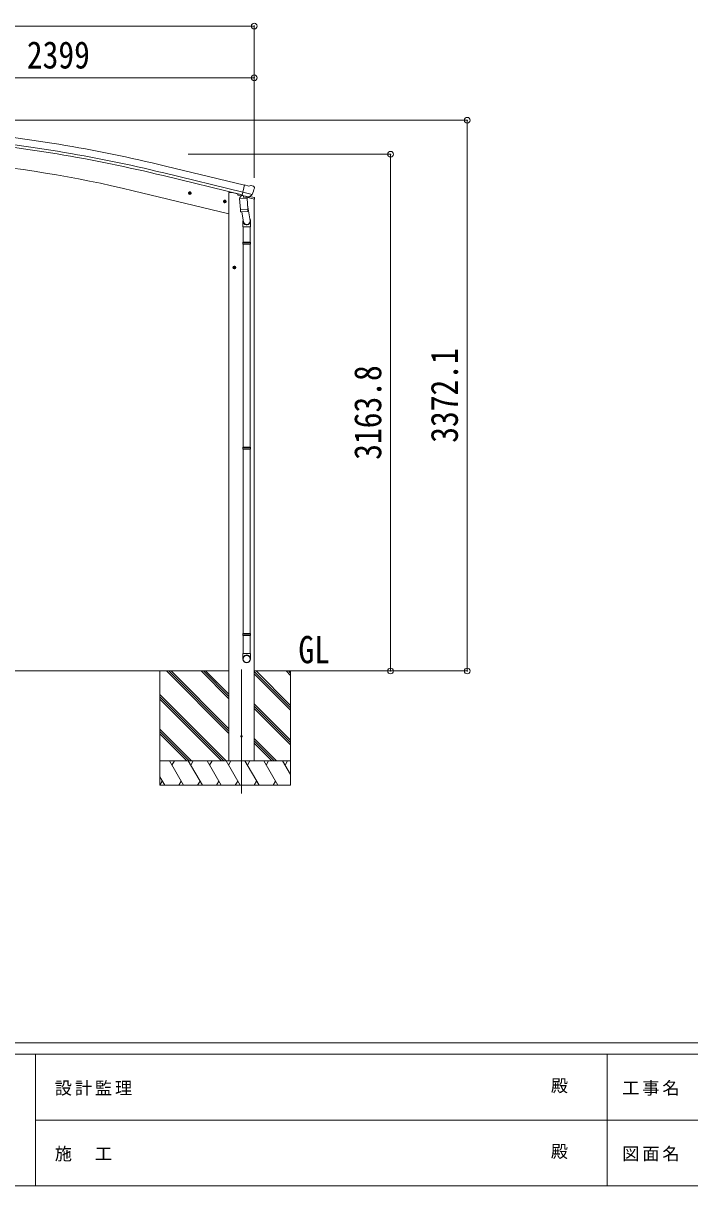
# Model space of a CAD drawing. Units: millimetres at full size. Extents: x -9783 to 9892, y -6828 to 6752.
# Drawn here: x -4044 to 36, y -6828 to 289 of the extents above; entities that cross this region are included whole.
import ezdxf
from ezdxf.enums import TextEntityAlignment as Align

# ---------------------------------------------------------------- set-up
doc = ezdxf.new("R2010")
doc.units = ezdxf.units.MM
doc.header["$LTSCALE"] = 35
doc.header["$PDMODE"] = 32
doc.header["$PDSIZE"] = 35
for name, color, linetype, lineweight in [('0-0_0', 7, 'Continuous', 9), ('0-1_本体', 4, 'Continuous', 9), ('0-2_部品', 7, 'Continuous', 9), ('0-8_PARTS2', 2, 'Continuous', 9), ('0-A_寸法', 6, 'Continuous', 9), ('F-0_240', 7, 'Continuous', 9)]:
    doc.layers.add(name, color=color, linetype=linetype, lineweight=lineweight)
doc.styles.add('ＭＳ ゴシック', font='')
doc.styles.get('ＭＳ ゴシック').set_extended_font_data('MS Gothic')

msp = doc.modelspace()

# ---------------------------------------------------------------- linework, layer by layer
at = {"layer": '0-0_0', "color": 6}
for p, q in [((-1326.08, -3676.53), (-1326.08, -304.43)), ((-1795.09, -512.73), (-1795.09, -3676.53))]:
    msp.add_line(p, q, dxfattribs=at)
at = {"layer": '0-0_0'}
for p, q in [((-2785.6, -3676.53), (-5107.69, -3676.53)), ((-3207.85, -3676.53), (-3207.85, -4376.53)), ((-2785.6, -4058.79), (-3167.86, -3676.53)), ((-2785.6, -4044.64), (-3153.72, -3676.53)), ((-2785.6, -4030.5), (-3139.58, -3676.53)), ((-2785.6, -3846.66), (-2955.73, -3676.53)), ((-2785.6, -3832.51), (-2941.59, -3676.53)), ((-2785.6, -3818.37), (-2927.45, -3676.53)), ((-2033.76, -3676.53), (-2630.1, -3676.53)), ((-2407.85, -3901.9), (-2630.1, -3679.65)), ((-2407.85, -3916.04), (-2630.1, -3693.79)), ((-2407.85, -3887.75), (-2619.08, -3676.53)), ((-2407.85, -3703.91), (-2435.23, -3676.53)), ((-2407.85, -3689.77), (-2421.09, -3676.53)), ((-2407.85, -3676.53), (-2407.85, -4376.53)), ((-2801.71, -4226.53), (-3207.85, -3820.39)), ((-2815.85, -4226.53), (-3207.85, -3834.53)), ((-2829.99, -4226.53), (-3207.85, -3848.67)), ((-2407.85, -4099.88), (-2630.1, -3877.64)), ((-2407.85, -4114.03), (-2630.1, -3891.78)), ((-2407.85, -4128.17), (-2630.1, -3905.92)), ((-3013.84, -4226.53), (-3207.85, -4032.52)), ((-3027.98, -4226.53), (-3207.85, -4046.66)), ((-3042.13, -4226.53), (-3207.85, -4060.8)), ((-2493.34, -4226.53), (-2630.1, -4089.77)), ((-2507.48, -4226.53), (-2630.1, -4103.91)), ((-2521.63, -4226.53), (-2630.1, -4118.05)), ((-3207.85, -4226.53), (-2407.85, -4226.53)), ((-3062.47, -4376.53), (-3149.07, -4226.53)), ((-3134.07, -4252.51), (-3119.07, -4226.53)), ((-2947, -4376.53), (-3033.6, -4226.53)), ((-3003.6, -4226.53), (-3018.6, -4252.51)), ((-2831.53, -4376.53), (-2918.13, -4226.53)), ((-2903.13, -4252.51), (-2888.13, -4226.53)), ((-2716.06, -4376.53), (-2802.66, -4226.53)), ((-2787.66, -4252.51), (-2772.66, -4226.52)), ((-2600.59, -4376.53), (-2687.19, -4226.53)), ((-2672.19, -4252.51), (-2657.19, -4226.53)), ((-2485.12, -4376.52), (-2571.72, -4226.53)), ((-2556.72, -4252.51), (-2541.72, -4226.53)), ((-2407.85, -4310.36), (-2456.25, -4226.52)), ((-2441.25, -4252.51), (-2426.25, -4226.52)), ((-3177.94, -4376.53), (-3207.85, -4324.72)), ((-3192.94, -4350.55), (-3207.93, -4376.53)), ((-2407.85, -4376.53), (-3207.85, -4376.53)), ((-3077.47, -4350.55), (-3092.46, -4376.53)), ((-2961.99, -4350.55), (-2976.99, -4376.53)), ((-2846.52, -4350.55), (-2861.52, -4376.53)), ((-2731.06, -4350.55), (-2746.05, -4376.53)), ((-2615.59, -4350.54), (-2630.59, -4376.53)), ((-2500.11, -4350.55), (-2515.11, -4376.52))]:
    msp.add_line(p, q, dxfattribs=at)
at = {"layer": '0-1_本体'}
for p, q in [((-3183.2, -627.35), (-2700.18, -744.85)), ((-2690.12, -702.93), (-3172.97, -585.36)), ((-2704.13, -761.28), (-3187.17, -643.66)), ((-2785.6, -876.53), (-3371.27, -735.92)), ((-2786.1, -746.53), (-2765.6, -746.53)), ((-2786.1, -746.53), (-2786.1, -4226.53)), ((-2765.6, -746.53), (-2732.09, -754.57)), ((-2630.1, -786.23), (-2630.1, -4226.53))]:
    msp.add_line(p, q, dxfattribs=at)
for centre, radius, start, end in [((-5303.68, -9335.1), 8945.44, 76.31388, 84.81388), ((-5303.68, -9335.1), 8962.23, 76.31388, 84.81388), ((-5303.68, -9335.1), 9005.44, 76.31388, 84.81388), ((-5097.62, -7928.11), 7396.48, 76.50259, 84.99741)]:
    msp.add_arc(centre, radius, start, end, dxfattribs=at)
at = {"layer": '0-2_部品'}
for p, q in [((-2663.72, -707.2), (-2689.65, -700.97)), ((-2663.72, -707.2), (-2650.46, -704.5)), ((-2635.98, -707.69), (-2649.16, -704.52)), ((-2632.88, -709.94), (-2629.03, -716.23)), ((-3014.33, -752.71), (-3033.78, -748.04)), ((-3031.35, -748.62), (-3026.19, -743.18)), ((-3029.22, -755.82), (-3031.35, -748.62)), ((-3026.39, -760.1), (-3021.72, -740.65)), ((-3026.19, -743.18), (-3018.89, -744.93)), ((-3018.89, -744.93), (-3016.76, -752.13)), ((-2732.09, -754.49), (-2732.09, -757.8)), ((-2709.37, -767.2), (-2728.26, -762.67)), ((-2719.79, -784.38), (-2674.1, -781.18)), ((-2705.38, -762.61), (-2718.69, -777.92)), ((-2718.69, -777.92), (-2718.25, -784.27)), ((-2704.43, -762.54), (-2705.38, -762.61)), ((-2701.35, -765.01), (-2702.88, -764.65)), ((-2664.64, -773.82), (-2701.35, -765.01)), ((-2642.72, -758.82), (-2700.22, -745.01)), ((-2695.4, -766.84), (-2694.38, -781.44)), ((-2667.19, -775.83), (-2693, -782.27)), ((-2675.88, -778), (-2675.65, -781.29)), ((-2674.1, -781.18), (-2669.43, -848.02)), ((-2627.54, -786.85), (-2670.24, -776.59)), ((-2662.28, -774.3), (-2669.8, -772.49)), ((-2666.48, -774.05), (-2666.43, -774.79)), ((-2663.12, -774.19), (-2664.64, -773.82)), ((-2659.57, -773.73), (-2643.19, -759.24)), ((-2656.04, -770.75), (-2629.84, -777.04)), ((-2628.66, -718.51), (-2628.94, -719.66)), ((-2627.54, -779.96), (-2627.54, -786.85)), ((-2800.41, -804.07), (-2819.86, -799.4)), ((-2817.43, -799.98), (-2812.27, -794.54)), ((-2815.3, -807.18), (-2817.43, -799.98)), ((-2812.47, -811.46), (-2807.8, -792.01)), ((-2812.27, -794.54), (-2804.97, -796.29)), ((-2804.97, -796.29), (-2802.84, -803.48)), ((-2715.12, -851.21), (-2719.79, -784.38)), ((-2715.12, -851.21), (-2669.43, -848.02)), ((-2715.11, -851.21), (-2714.22, -863.91)), ((-2671.16, -823.25), (-2655.25, -919.42)), ((-2668.57, -860.48), (-2669.44, -848.02)), ((-2670.41, -862.62), (-2712.11, -865.54)), ((-2706.68, -865.16), (-2695.95, -928.74)), ((-2699.1, -921.93), (-2699.1, -956.58)), ((-2668.97, -861.84), (-2668.97, -861.84)), ((-2653.1, -956.58), (-2653.1, -922.23)), ((-2699.1, -956.58), (-2653.1, -956.58)), ((-2697.1, -956.58), (-2697.1, -1050.58)), ((-2655.1, -956.58), (-2655.1, -1050.58)), ((-2699.1, -1052.58), (-2698.1, -1050.58)), ((-2699.1, -1052.58), (-2653.1, -1052.58)), ((-2699.1, -1052.58), (-2699.1, -1060.58)), ((-2699.1, -1060.58), (-2653.1, -1060.58)), ((-2699.1, -1060.58), (-2698.1, -1062.58)), ((-2698.1, -1050.58), (-2654.1, -1050.58)), ((-2698.1, -1062.58), (-2654.1, -1062.58)), ((-2697.1, -1062.58), (-2697.1, -2306.77)), ((-2655.1, -1062.58), (-2655.1, -2306.77)), ((-2653.1, -1052.58), (-2654.1, -1050.58)), ((-2761.6, -1206.65), (-2741.6, -1206.65)), ((-2758.1, -1202.89), (-2751.6, -1199.14)), ((-2751.6, -1216.65), (-2751.6, -1196.65)), ((-2751.6, -1199.14), (-2745.1, -1202.89)), ((-2745.1, -1202.89), (-2745.1, -1210.4)), ((-2745.1, -1210.4), (-2751.6, -1214.15)), ((-2699.1, -2308.77), (-2698.1, -2306.77)), ((-2699.1, -2308.77), (-2653.1, -2308.77)), ((-2699.1, -2308.77), (-2699.1, -2316.77)), ((-2699.1, -2316.77), (-2653.1, -2316.77)), ((-2699.1, -2316.77), (-2698.1, -2318.77)), ((-2698.1, -2306.77), (-2654.1, -2306.77)), ((-2698.1, -2318.77), (-2654.1, -2318.77)), ((-2697.1, -2318.77), (-2697.1, -3446.96)), ((-2655.1, -2318.77), (-2655.1, -3446.96)), ((-2653.1, -2308.77), (-2654.1, -2306.77)), ((-2699.1, -3448.96), (-2698.1, -3446.96)), ((-2699.1, -3448.96), (-2653.1, -3448.96)), ((-2699.1, -3448.96), (-2699.1, -3456.96)), ((-2699.1, -3456.96), (-2653.1, -3456.96)), ((-2699.1, -3456.96), (-2698.1, -3458.96)), ((-2698.1, -3446.96), (-2654.1, -3446.96)), ((-2698.1, -3458.96), (-2654.1, -3458.96)), ((-2697.1, -3458.96), (-2697.1, -3568.96)), ((-2655.1, -3458.96), (-2655.1, -3568.96)), ((-2653.1, -3448.96), (-2654.1, -3446.96)), ((-2699.1, -3603.1), (-2699.1, -3568.96)), ((-2699.1, -3568.96), (-2653.1, -3568.96)), ((-2653.1, -3603.1), (-2653.1, -3568.96))]:
    msp.add_line(p, q, dxfattribs=at)
for points in [[(-2695.08, -766.42), (-2704.8, -764.09), (-2689.65, -700.97)], [(-3016.76, -752.13), (-3021.92, -757.57), (-3029.22, -755.82)], [(-2695.08, -766.42), (-2694.84, -766.57), (-2670.08, -772.52), (-2669.8, -772.49)], [(-2642.45, -758.24), (-2643.03, -759.09), (-2643.19, -759.24)], [(-2802.84, -803.48), (-2808, -808.93), (-2815.3, -807.18)], [(-2653.1, -1052.58), (-2653.1, -1060.58), (-2654.1, -1062.58)], [(-2751.6, -1214.15), (-2758.1, -1210.4), (-2758.1, -1202.89)], [(-2653.1, -2308.77), (-2653.1, -2316.77), (-2654.1, -2318.77)], [(-2653.1, -3448.96), (-2653.1, -3456.96), (-2654.1, -3458.96)]]:
    msp.add_lwpolyline(points, dxfattribs=at)
for centre, radius in [((-3024.06, -750.37), 8.5), ((-3024.06, -750.37), 7.7), ((-3024.06, -750.37), 6.5), ((-2810.13, -801.73), 8.5), ((-2810.13, -801.73), 7.7), ((-2810.13, -801.73), 6.5), ((-2751.6, -1206.65), 8.5), ((-2751.6, -1206.65), 7.7), ((-2751.6, -1206.65), 6.5)]:
    msp.add_circle(centre, radius, dxfattribs=at)
at = {"layer": '0-2_部品', "color": 4}
msp.add_circle((-2708.1, -4076.53), 4.5, dxfattribs=at)
at = {"layer": '0-2_部品'}
for centre, radius, start, end in [((-2649.86, -707.44), 3, 76.5, 101.5), ((-2637.15, -712.55), 5, 31.5, 76.5), ((-2727.09, -757.8), 5, 180, 256.5), ((-2702.76, -764.16), 0.5, 221.23754, 256.5), ((-2696, -766.92), 0.604, 7.79405, 79.40158), ((-2693.35, -781.3), 1.03, 188.03431, 289.96103), ((-2667.43, -774.86), 1, 284, 4), ((-2665.98, -774.02), 0.5, 76.5, 184), ((-2663, -773.71), 0.5, 256.5, 291.76246), ((-2825.74, -672.41), 202.4, 334.90875, 346.5), ((-2630.54, -779.96), 3, 0, 76.5), ((-2712.25, -863.54), 2, 190.53157, 274), ((-2670.55, -860.63), 2, 274, 322.59038), ((-2670.51, -860.66), 1.95, 322.52234, 4.95983), ((-2683.1, -922.23), 30, 0, 2.54858)]:
    msp.add_arc(centre, radius, start, end, dxfattribs=at)
for centre, major_axis, ratio, start_param, end_param in [((-2661.58, -771.37), (0.73, -2.92), 0.997631, 5.8041905, 5.8929484), ((-2661.61, -771.25), (-2.63, 3.16), 0.650902, 2.1145521, 2.1873627), ((-2661.56, -771.47), (0.73, -2.92), 0.997631, 5.965759, 6.7621801), ((-2631.58, -717.8), (1.57, -2.57), 0.99628, 0.7835347, 1.5707963), ((-2676.1, -921.93), (-23, 0), 0.996195, 6.0000678, 10.0103449), ((-2676.1, -921.93), (-21, 0), 0.996195, 0.3319459, 3.3482706), ((-2676.1, -3601.36), (23, 0), 0.996195, 6.2831853, 9.424778), ((-2676.1, -3603.1), (23, 0), 0.996195, 6.2831853, 9.424778), ((-2676.1, -3603.1), (0, -23.43), 0.981806, 4.712389, 7.8539816)]:
    msp.add_ellipse(centre, major_axis=major_axis, ratio=ratio, start_param=start_param, end_param=end_param, dxfattribs=at)
msp.add_ellipse((-2676.1, -3603.1), major_axis=(-21, 0), ratio=0.996195, dxfattribs=at)
at = {"layer": '0-8_PARTS2'}
msp.add_line((-2708.1, -3667.32), (-2708.1, -4426.53), dxfattribs=at)
at = {"layer": '0-A_寸法'}
for p, q in [((-7444.1, 271.83), (-2630.1, 271.83)), ((-2630.1, 271.83), (-2630.1, -657.01)), ((-5029.1, -44.79), (-2630.1, -44.79)), ((-2630.1, -44.79), (-2630.1, -265.79)), ((-1326.08, -304.43), (-4709.87, -304.43)), ((-1795.09, -512.73), (-3033.68, -512.73)), ((-1795.09, -3676.53), (-2123.92, -3676.53)), ((-1326.08, -3676.53), (-1795.09, -3676.53))]:
    msp.add_line(p, q, dxfattribs=at)
for p in [(-2630.1, 271.83), (-2630.1, -44.79), (-1326.08, -304.43), (-1795.09, -512.73), (-1795.09, -3676.53), (-1326.08, -3676.53)]:
    msp.add_point(p, dxfattribs=at)
at = {"layer": 'F-0_240', "color": 5}
for p, q in [((-9783.03, -5953.1), (9396.97, -5953.1)), ((-9783.03, -6023.1), (6285.75, -6023.1)), ((-3969.25, -6023.1), (-3969.25, -6828.1)), ((-469.25, -6023.1), (-469.25, -6828.1)), ((-3969.25, -6425.6), (3205.75, -6425.6)), ((-9783.03, -6828.1), (9396.97, -6828.1))]:
    msp.add_line(p, q, dxfattribs=at)

# ---------------------------------------------------------------- texts
at = {"layer": '0-0_0', "style": 'ＭＳ ゴシック', "width": 0.85}
msp.add_text('GL', height=166.8, dxfattribs=at).set_placement((-2359.71, -3678.96), align=Align.BOTTOM_LEFT)
at = {"layer": '0-A_寸法', "color": 7, "style": 'ＭＳ ゴシック', "width": 0.85}
msp.add_text('2399', height=166.8, dxfattribs=at).set_placement((-4022.1, -37.79), align=Align.BOTTOM_LEFT)
for s, p in [('3372.1', (-1333.08, -2279.23)), ('3163.8', (-1802.09, -2383.38))]:
    msp.add_text(s, height=166.8, rotation=90, dxfattribs=at).set_placement(p, align=Align.BOTTOM_LEFT)
at = {"layer": 'F-0_240', "style": 'ＭＳ ゴシック'}
for p in [(-814.24, -6276.85), (-814.24, -6679.35)]:
    msp.add_text('殿', height=76.98, dxfattribs=at).set_placement(p, align=Align.BOTTOM_LEFT)
at = {"layer": 'F-0_240', "char_height": 76.98, "attachment_point": 7, "style": 'ＭＳ ゴシック'}
for s, insert in [('\\T1.17;設計監理', (-3851.04, -6276.85)), ('\\T1.17;工事名', (-376.96, -6276.85)), ('\\T1.17;施\u3000工', (-3851.04, -6679.35)), ('\\T1.17;図面名', (-376.96, -6679.35))]:
    msp.add_mtext(s, dxfattribs=dict(at, insert=insert))

doc.saveas('drawing.dxf')
